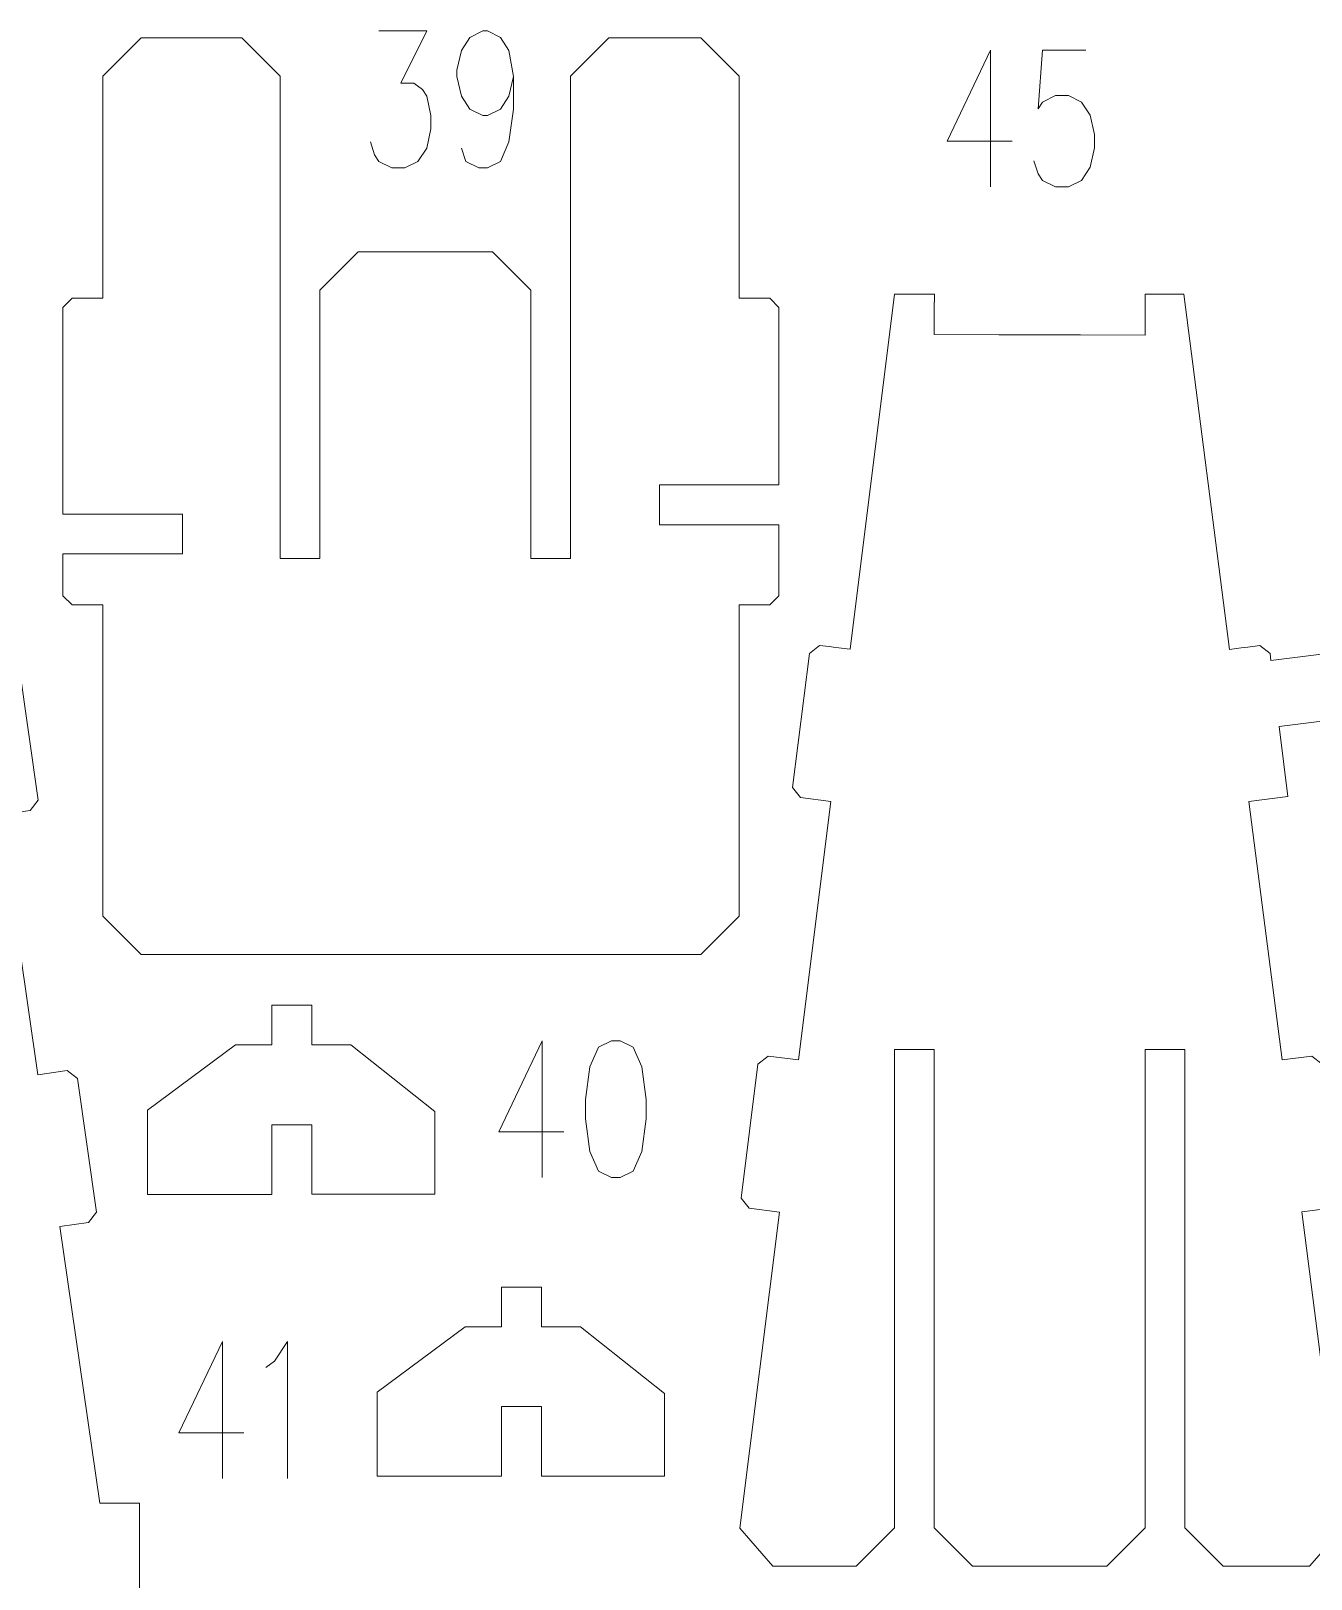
# Model space of a CAD drawing. Header units: inches. Extents: x -6.8 to 7, y -5.3 to 5.3.
# Drawn here: x -1.91 to 2.26, y 0.01 to 5.06 of the extents above; entities that cross this region are included whole.
import ezdxf

# ---------------------------------------------------------------- set-up
doc = ezdxf.new("R2010")
doc.units = ezdxf.units.IN
doc.header["$MEASUREMENT"] = 0
doc.layers.add('Layer 1', color=7, linetype='Continuous')

msp = doc.modelspace()

# ---------------------------------------------------------------- linework, layer by layer
at = {"layer": 'Layer 1', "color": 1, "lineweight": 9}
for points, knots in [([(-0.7799, 5.0608), (-0.7799, 5.0608), (-0.6242, 5.0608), (-0.6242, 5.0608), (-0.6242, 5.0608), (-0.6242, 5.0608), (-0.709, 4.8906), (-0.709, 4.8906), (-0.709, 4.8906), (-0.709, 4.8906), (-0.6666, 4.8906), (-0.6666, 4.8906), (-0.6666, 4.8906), (-0.6666, 4.8906), (-0.6382, 4.8696), (-0.6382, 4.8696), (-0.6382, 4.8696), (-0.6382, 4.8696), (-0.6242, 4.8486), (-0.6242, 4.8486), (-0.6242, 4.8486), (-0.6242, 4.8486), (-0.6102, 4.7848), (-0.6102, 4.7848), (-0.6102, 4.7848), (-0.6102, 4.7848), (-0.6102, 4.7421), (-0.6102, 4.7421), (-0.6102, 4.7421), (-0.6102, 4.7421), (-0.6242, 4.6784), (-0.6242, 4.6784), (-0.6242, 4.6784), (-0.6242, 4.6784), (-0.6526, 4.6357), (-0.6526, 4.6357), (-0.6526, 4.6357), (-0.6526, 4.6357), (-0.695, 4.6147), (-0.695, 4.6147), (-0.695, 4.6147), (-0.695, 4.6147), (-0.7375, 4.6147), (-0.7375, 4.6147), (-0.7375, 4.6147), (-0.7375, 4.6147), (-0.7799, 4.6357), (-0.7799, 4.6357), (-0.7799, 4.6357), (-0.7799, 4.6357), (-0.7939, 4.6574), (-0.7939, 4.6574), (-0.7939, 4.6574), (-0.7939, 4.6574), (-0.8079, 4.6994), (-0.8079, 4.6994)], [0, 0, 0, 0, 0.066667, 0.066667, 0.066667, 0.066667, 0.133333, 0.133333, 0.133333, 0.133333, 0.2, 0.2, 0.2, 0.2, 0.266667, 0.266667, 0.266667, 0.266667, 0.333333, 0.333333, 0.333333, 0.333333, 0.4, 0.4, 0.4, 0.4, 0.466667, 0.466667, 0.466667, 0.466667, 0.533333, 0.533333, 0.533333, 0.533333, 0.6, 0.6, 0.6, 0.6, 0.666667, 0.666667, 0.666667, 0.666667, 0.733333, 0.733333, 0.733333, 0.733333, 0.8, 0.8, 0.8, 0.8, 0.866667, 0.866667, 0.866667, 0.866667, 1, 1, 1, 1]), ([(-0.3413, 4.9123), (-0.3413, 4.9123), (-0.3557, 4.8486), (-0.3557, 4.8486), (-0.3557, 4.8486), (-0.3557, 4.8486), (-0.3837, 4.8059), (-0.3837, 4.8059), (-0.3837, 4.8059), (-0.3837, 4.8059), (-0.4261, 4.7848), (-0.4261, 4.7848), (-0.4261, 4.7848), (-0.4261, 4.7848), (-0.4406, 4.7848), (-0.4406, 4.7848), (-0.4406, 4.7848), (-0.4406, 4.7848), (-0.483, 4.8059), (-0.483, 4.8059), (-0.483, 4.8059), (-0.483, 4.8059), (-0.511, 4.8486), (-0.511, 4.8486), (-0.511, 4.8486), (-0.511, 4.8486), (-0.5254, 4.9123), (-0.5254, 4.9123), (-0.5254, 4.9123), (-0.5254, 4.9123), (-0.5254, 4.9333), (-0.5254, 4.9333), (-0.5254, 4.9333), (-0.5254, 4.9333), (-0.511, 4.997), (-0.511, 4.997), (-0.511, 4.997), (-0.511, 4.997), (-0.483, 5.0397), (-0.483, 5.0397), (-0.483, 5.0397), (-0.483, 5.0397), (-0.4406, 5.0608), (-0.4406, 5.0608), (-0.4406, 5.0608), (-0.4406, 5.0608), (-0.4261, 5.0608), (-0.4261, 5.0608), (-0.4261, 5.0608), (-0.4261, 5.0608), (-0.3837, 5.0397), (-0.3837, 5.0397), (-0.3837, 5.0397), (-0.3837, 5.0397), (-0.3557, 4.997), (-0.3557, 4.997), (-0.3557, 4.997), (-0.3557, 4.997), (-0.3413, 4.9123), (-0.3413, 4.9123), (-0.3413, 4.9123), (-0.3413, 4.9123), (-0.3413, 4.8059), (-0.3413, 4.8059), (-0.3413, 4.8059), (-0.3413, 4.8059), (-0.3557, 4.6994), (-0.3557, 4.6994), (-0.3557, 4.6994), (-0.3557, 4.6994), (-0.3837, 4.6357), (-0.3837, 4.6357), (-0.3837, 4.6357), (-0.3837, 4.6357), (-0.4261, 4.6147), (-0.4261, 4.6147), (-0.4261, 4.6147), (-0.4261, 4.6147), (-0.4546, 4.6147), (-0.4546, 4.6147), (-0.4546, 4.6147), (-0.4546, 4.6147), (-0.497, 4.6357), (-0.497, 4.6357), (-0.497, 4.6357), (-0.497, 4.6357), (-0.511, 4.6784), (-0.511, 4.6784)], [0, 0, 0, 0, 0.043478, 0.043478, 0.043478, 0.043478, 0.086957, 0.086957, 0.086957, 0.086957, 0.130435, 0.130435, 0.130435, 0.130435, 0.173913, 0.173913, 0.173913, 0.173913, 0.217391, 0.217391, 0.217391, 0.217391, 0.26087, 0.26087, 0.26087, 0.26087, 0.304348, 0.304348, 0.304348, 0.304348, 0.347826, 0.347826, 0.347826, 0.347826, 0.391304, 0.391304, 0.391304, 0.391304, 0.434783, 0.434783, 0.434783, 0.434783, 0.478261, 0.478261, 0.478261, 0.478261, 0.521739, 0.521739, 0.521739, 0.521739, 0.565217, 0.565217, 0.565217, 0.565217, 0.608696, 0.608696, 0.608696, 0.608696, 0.652174, 0.652174, 0.652174, 0.652174, 0.695652, 0.695652, 0.695652, 0.695652, 0.73913, 0.73913, 0.73913, 0.73913, 0.782609, 0.782609, 0.782609, 0.782609, 0.826087, 0.826087, 0.826087, 0.826087, 0.869565, 0.869565, 0.869565, 0.869565, 0.913043, 0.913043, 0.913043, 0.913043, 1, 1, 1, 1]), ([(1.215, 4.9986), (1.215, 4.9986), (1.0734, 4.701), (1.0734, 4.701), (1.0734, 4.701), (1.0734, 4.701), (1.2854, 4.701), (1.2854, 4.701)], [0, 0, 0, 0, 0.333333, 0.333333, 0.333333, 0.333333, 1, 1, 1, 1]), ([(1.5259, 4.9986), (1.5259, 4.9986), (1.3847, 4.9986), (1.3847, 4.9986), (1.3847, 4.9986), (1.3847, 4.9986), (1.3703, 4.8074), (1.3703, 4.8074), (1.3703, 4.8074), (1.3703, 4.8074), (1.3847, 4.8285), (1.3847, 4.8285), (1.3847, 4.8285), (1.3847, 4.8285), (1.4271, 4.8501), (1.4271, 4.8501), (1.4271, 4.8501), (1.4271, 4.8501), (1.4695, 4.8501), (1.4695, 4.8501), (1.4695, 4.8501), (1.4695, 4.8501), (1.5119, 4.8285), (1.5119, 4.8285), (1.5119, 4.8285), (1.5119, 4.8285), (1.5399, 4.7864), (1.5399, 4.7864), (1.5399, 4.7864), (1.5399, 4.7864), (1.5543, 4.7227), (1.5543, 4.7227), (1.5543, 4.7227), (1.5543, 4.7227), (1.5543, 4.68), (1.5543, 4.68), (1.5543, 4.68), (1.5543, 4.68), (1.5399, 4.6163), (1.5399, 4.6163), (1.5399, 4.6163), (1.5399, 4.6163), (1.5119, 4.5736), (1.5119, 4.5736), (1.5119, 4.5736), (1.5119, 4.5736), (1.4695, 4.5525), (1.4695, 4.5525), (1.4695, 4.5525), (1.4695, 4.5525), (1.4271, 4.5525), (1.4271, 4.5525), (1.4271, 4.5525), (1.4271, 4.5525), (1.3847, 4.5736), (1.3847, 4.5736), (1.3847, 4.5736), (1.3847, 4.5736), (1.3703, 4.5952), (1.3703, 4.5952), (1.3703, 4.5952), (1.3703, 4.5952), (1.3563, 4.6373), (1.3563, 4.6373)], [0, 0, 0, 0, 0.058824, 0.058824, 0.058824, 0.058824, 0.117647, 0.117647, 0.117647, 0.117647, 0.176471, 0.176471, 0.176471, 0.176471, 0.235294, 0.235294, 0.235294, 0.235294, 0.294118, 0.294118, 0.294118, 0.294118, 0.352941, 0.352941, 0.352941, 0.352941, 0.411765, 0.411765, 0.411765, 0.411765, 0.470588, 0.470588, 0.470588, 0.470588, 0.529412, 0.529412, 0.529412, 0.529412, 0.588235, 0.588235, 0.588235, 0.588235, 0.647059, 0.647059, 0.647059, 0.647059, 0.705882, 0.705882, 0.705882, 0.705882, 0.764706, 0.764706, 0.764706, 0.764706, 0.823529, 0.823529, 0.823529, 0.823529, 0.882353, 0.882353, 0.882353, 0.882353, 1, 1, 1, 1]), ([(-0.2475, 1.7691), (-0.2475, 1.7691), (-0.3888, 1.4715), (-0.3888, 1.4715), (-0.3888, 1.4715), (-0.3888, 1.4715), (-0.1767, 1.4715), (-0.1767, 1.4715)], [0, 0, 0, 0, 0.333333, 0.333333, 0.333333, 0.333333, 1, 1, 1, 1]), ([(-0.0215, 1.7691), (-0.0215, 1.7691), (-0.0639, 1.7481), (-0.0639, 1.7481), (-0.0639, 1.7481), (-0.0639, 1.7481), (-0.0919, 1.6843), (-0.0919, 1.6843), (-0.0919, 1.6843), (-0.0919, 1.6843), (-0.1063, 1.5779), (-0.1063, 1.5779), (-0.1063, 1.5779), (-0.1063, 1.5779), (-0.1063, 1.5142), (-0.1063, 1.5142), (-0.1063, 1.5142), (-0.1063, 1.5142), (-0.0919, 1.4078), (-0.0919, 1.4078), (-0.0919, 1.4078), (-0.0919, 1.4078), (-0.0639, 1.3441), (-0.0639, 1.3441), (-0.0639, 1.3441), (-0.0639, 1.3441), (-0.0215, 1.323), (-0.0215, 1.323), (-0.0215, 1.323), (-0.0215, 1.323), (0.0069, 1.323), (0.0069, 1.323), (0.0069, 1.323), (0.0069, 1.323), (0.0494, 1.3441), (0.0494, 1.3441), (0.0494, 1.3441), (0.0494, 1.3441), (0.0778, 1.4078), (0.0778, 1.4078), (0.0778, 1.4078), (0.0778, 1.4078), (0.0918, 1.5142), (0.0918, 1.5142), (0.0918, 1.5142), (0.0918, 1.5142), (0.0918, 1.5779), (0.0918, 1.5779), (0.0918, 1.5779), (0.0918, 1.5779), (0.0778, 1.6843), (0.0778, 1.6843), (0.0778, 1.6843), (0.0778, 1.6843), (0.0494, 1.7481), (0.0494, 1.7481), (0.0494, 1.7481), (0.0494, 1.7481), (0.0069, 1.7691), (0.0069, 1.7691), (0.0069, 1.7691), (0.0069, 1.7691), (-0.0215, 1.7691), (-0.0215, 1.7691)], [0, 0, 0, 0, 0.058824, 0.058824, 0.058824, 0.058824, 0.117647, 0.117647, 0.117647, 0.117647, 0.176471, 0.176471, 0.176471, 0.176471, 0.235294, 0.235294, 0.235294, 0.235294, 0.294118, 0.294118, 0.294118, 0.294118, 0.352941, 0.352941, 0.352941, 0.352941, 0.411765, 0.411765, 0.411765, 0.411765, 0.470588, 0.470588, 0.470588, 0.470588, 0.529412, 0.529412, 0.529412, 0.529412, 0.588235, 0.588235, 0.588235, 0.588235, 0.647059, 0.647059, 0.647059, 0.647059, 0.705882, 0.705882, 0.705882, 0.705882, 0.764706, 0.764706, 0.764706, 0.764706, 0.823529, 0.823529, 0.823529, 0.823529, 0.882353, 0.882353, 0.882353, 0.882353, 1, 1, 1, 1]), ([(-1.2905, 0.7881), (-1.2905, 0.7881), (-1.4321, 0.4905), (-1.4321, 0.4905), (-1.4321, 0.4905), (-1.4321, 0.4905), (-1.2201, 0.4905), (-1.2201, 0.4905)], [0, 0, 0, 0, 0.333333, 0.333333, 0.333333, 0.333333, 1, 1, 1, 1]), ([(-1.1492, 0.7033), (-1.1492, 0.7033), (-1.1208, 0.7243), (-1.1208, 0.7243), (-1.1208, 0.7243), (-1.1208, 0.7243), (-1.0784, 0.7881), (-1.0784, 0.7881), (-1.0784, 0.7881), (-1.0784, 0.7881), (-1.0784, 0.342), (-1.0784, 0.342)], [0, 0, 0, 0, 0.25, 0.25, 0.25, 0.25, 0.5, 0.5, 0.5, 0.5, 1, 1, 1, 1])]:
    msp.add_open_spline(points, degree=3, knots=knots, dxfattribs=at)
at = {"layer": 'Layer 1', "lineweight": 9}
for points, knots in [([(-1.3655, 5.0384), (-1.3655, 5.0384), (-1.5557, 5.0384), (-1.5557, 5.0384), (-1.5557, 5.0384), (-1.5557, 5.0384), (-1.6807, 4.9134), (-1.6807, 4.9134), (-1.6807, 4.9134), (-1.6807, 4.9134), (-1.6807, 4.1895), (-1.6807, 4.1895), (-1.6807, 4.1895), (-1.6807, 4.1895), (-1.7807, 4.1895), (-1.7807, 4.1895), (-1.7807, 4.1895), (-1.7807, 4.1895), (-1.8107, 4.1595), (-1.8107, 4.1595), (-1.8107, 4.1595), (-1.8107, 4.1595), (-1.8107, 3.4858), (-1.8107, 3.4858), (-1.8107, 3.4858), (-1.8107, 3.4858), (-1.738, 3.4858), (-1.738, 3.4858)], [0, 0, 0, 0, 0.125, 0.125, 0.125, 0.125, 0.25, 0.25, 0.25, 0.25, 0.375, 0.375, 0.375, 0.375, 0.5, 0.5, 0.5, 0.5, 0.625, 0.625, 0.625, 0.625, 0.75, 0.75, 0.75, 0.75, 1, 1, 1, 1]), ([(0.0864, 5.0384), (0.0864, 5.0384), (-0.0298, 5.0384), (-0.0298, 5.0384), (-0.0298, 5.0384), (-0.0298, 5.0384), (-0.1548, 4.9134), (-0.1548, 4.9134), (-0.1548, 4.9134), (-0.1548, 4.9134), (-0.1548, 3.3407), (-0.1548, 3.3407), (-0.1548, 3.3407), (-0.1548, 3.3407), (-0.2848, 3.3407), (-0.2848, 3.3407), (-0.2848, 3.3407), (-0.2848, 3.3407), (-0.2848, 4.2159), (-0.2848, 4.2159), (-0.2848, 4.2159), (-0.2848, 4.2159), (-0.4098, 4.3409), (-0.4098, 4.3409), (-0.4098, 4.3409), (-0.4098, 4.3409), (-0.8473, 4.3409), (-0.8473, 4.3409), (-0.8473, 4.3409), (-0.8473, 4.3409), (-0.9723, 4.2159), (-0.9723, 4.2159), (-0.9723, 4.2159), (-0.9723, 4.2159), (-0.9723, 3.3407), (-0.9723, 3.3407), (-0.9723, 3.3407), (-0.9723, 3.3407), (-1.1023, 3.3407), (-1.1023, 3.3407), (-1.1023, 3.3407), (-1.1023, 3.3407), (-1.1023, 4.9134), (-1.1023, 4.9134), (-1.1023, 4.9134), (-1.1023, 4.9134), (-1.2273, 5.0384), (-1.2273, 5.0384), (-1.2273, 5.0384), (-1.2273, 5.0384), (-1.3434, 5.0384), (-1.3434, 5.0384)], [0, 0, 0, 0, 0.071429, 0.071429, 0.071429, 0.071429, 0.142857, 0.142857, 0.142857, 0.142857, 0.214286, 0.214286, 0.214286, 0.214286, 0.285714, 0.285714, 0.285714, 0.285714, 0.357143, 0.357143, 0.357143, 0.357143, 0.428571, 0.428571, 0.428571, 0.428571, 0.5, 0.5, 0.5, 0.5, 0.571429, 0.571429, 0.571429, 0.571429, 0.642857, 0.642857, 0.642857, 0.642857, 0.714286, 0.714286, 0.714286, 0.714286, 0.785714, 0.785714, 0.785714, 0.785714, 0.857143, 0.857143, 0.857143, 0.857143, 1, 1, 1, 1]), ([(0.4631, 3.5811), (0.4631, 3.5811), (0.5248, 3.5811), (0.5248, 3.5811), (0.5248, 3.5811), (0.5248, 3.5811), (0.5248, 4.1595), (0.5248, 4.1595), (0.5248, 4.1595), (0.5248, 4.1595), (0.4948, 4.1895), (0.4948, 4.1895), (0.4948, 4.1895), (0.4948, 4.1895), (0.3948, 4.1895), (0.3948, 4.1895), (0.3948, 4.1895), (0.3948, 4.1895), (0.3948, 4.9134), (0.3948, 4.9134), (0.3948, 4.9134), (0.3948, 4.9134), (0.2698, 5.0384), (0.2698, 5.0384), (0.2698, 5.0384), (0.2698, 5.0384), (0.1085, 5.0384), (0.1085, 5.0384)], [0, 0, 0, 0, 0.125, 0.125, 0.125, 0.125, 0.25, 0.25, 0.25, 0.25, 0.375, 0.375, 0.375, 0.375, 0.5, 0.5, 0.5, 0.5, 0.625, 0.625, 0.625, 0.625, 0.75, 0.75, 0.75, 0.75, 1, 1, 1, 1]), ([(-1.9974, -0.4114), (-1.9974, -0.4114), (-1.3303, -0.4114), (-1.3303, -0.4114), (-1.3303, -0.4114), (-1.3303, -0.4114), (-1.3003, -0.3814), (-1.3003, -0.3814), (-1.3003, -0.3814), (-1.3003, -0.3814), (-1.3003, -0.1114), (-1.3003, -0.1114), (-1.3003, -0.1114), (-1.3003, -0.1114), (-1.3303, -0.0814), (-1.3303, -0.0814), (-1.3303, -0.0814), (-1.3303, -0.0814), (-1.5603, -0.0814), (-1.5603, -0.0814), (-1.5603, -0.0814), (-1.5603, -0.0814), (-1.5603, 0.2612), (-1.5603, 0.2612), (-1.5603, 0.2612), (-1.5603, 0.2612), (-1.6903, 0.2612), (-1.6903, 0.2612), (-1.6903, 0.2612), (-1.6903, 0.2612), (-1.8206, 1.1632), (-1.8206, 1.1632), (-1.8206, 1.1632), (-1.8206, 1.1632), (-1.7268, 1.1765), (-1.7268, 1.1765), (-1.7268, 1.1765), (-1.7268, 1.1765), (-1.7013, 1.2104), (-1.7013, 1.2104), (-1.7013, 1.2104), (-1.7013, 1.2104), (-1.763, 1.646), (-1.763, 1.646), (-1.763, 1.646), (-1.763, 1.646), (-1.7969, 1.6715), (-1.7969, 1.6715), (-1.7969, 1.6715), (-1.7969, 1.6715), (-1.892, 1.658), (-1.892, 1.658), (-1.892, 1.658), (-1.892, 1.658), (-2.0145, 2.5057), (-2.0145, 2.5057), (-2.0145, 2.5057), (-2.0145, 2.5057), (-1.9169, 2.5195), (-1.9169, 2.5195), (-1.9169, 2.5195), (-1.9169, 2.5195), (-1.8914, 2.5534), (-1.8914, 2.5534), (-1.8914, 2.5534), (-1.8914, 2.5534), (-1.9531, 2.989), (-1.9531, 2.989), (-1.9531, 2.989), (-1.9531, 2.989), (-1.987, 3.0145), (-1.987, 3.0145), (-1.987, 3.0145), (-1.987, 3.0145), (-2.0859, 3.0005), (-2.0859, 3.0005), (-2.0859, 3.0005), (-2.0859, 3.0005), (-2.2607, 4.2106), (-2.2607, 4.2106), (-2.2607, 4.2106), (-2.2607, 4.2106), (-2.3907, 4.2106), (-2.3907, 4.2106), (-2.3907, 4.2106), (-2.3907, 4.2106), (-2.3907, 4.0808), (-2.3907, 4.0808), (-2.3907, 4.0808), (-2.3907, 4.0808), (-2.6011, 4.0808), (-2.6011, 4.0808)], [0, 0, 0, 0, 0.041667, 0.041667, 0.041667, 0.041667, 0.083333, 0.083333, 0.083333, 0.083333, 0.125, 0.125, 0.125, 0.125, 0.166667, 0.166667, 0.166667, 0.166667, 0.208333, 0.208333, 0.208333, 0.208333, 0.25, 0.25, 0.25, 0.25, 0.291667, 0.291667, 0.291667, 0.291667, 0.333333, 0.333333, 0.333333, 0.333333, 0.375, 0.375, 0.375, 0.375, 0.416667, 0.416667, 0.416667, 0.416667, 0.458333, 0.458333, 0.458333, 0.458333, 0.5, 0.5, 0.5, 0.5, 0.541667, 0.541667, 0.541667, 0.541667, 0.583333, 0.583333, 0.583333, 0.583333, 0.625, 0.625, 0.625, 0.625, 0.666667, 0.666667, 0.666667, 0.666667, 0.708333, 0.708333, 0.708333, 0.708333, 0.75, 0.75, 0.75, 0.75, 0.791667, 0.791667, 0.791667, 0.791667, 0.833333, 0.833333, 0.833333, 0.833333, 0.875, 0.875, 0.875, 0.875, 0.916667, 0.916667, 0.916667, 0.916667, 1, 1, 1, 1]), ([(1.2418, 4.0704), (1.2418, 4.0704), (1.0313, 4.0708), (1.0313, 4.0708), (1.0313, 4.0708), (1.0313, 4.0708), (1.0313, 4.1763), (1.0313, 4.1763), (1.0313, 4.1763), (1.0313, 4.1763), (1.0317, 4.1763), (1.0317, 4.1763), (1.0317, 4.1763), (1.0317, 4.1763), (1.0317, 4.2023), (1.0317, 4.2023), (1.0317, 4.2023), (1.0317, 4.2023), (0.9013, 4.2023), (0.9013, 4.2023), (0.9013, 4.2023), (0.9013, 4.2023), (0.7565, 3.0451), (0.7565, 3.0451), (0.7565, 3.0451), (0.7565, 3.0451), (0.7101, 3.0509), (0.7101, 3.0509)], [0, 0, 0, 0, 0.125, 0.125, 0.125, 0.125, 0.25, 0.25, 0.25, 0.25, 0.375, 0.375, 0.375, 0.375, 0.5, 0.5, 0.5, 0.5, 0.625, 0.625, 0.625, 0.625, 0.75, 0.75, 0.75, 0.75, 1, 1, 1, 1]), ([(2.0325, 3.0497), (2.0325, 3.0497), (1.9939, 3.0448), (1.9939, 3.0448), (1.9939, 3.0448), (1.9939, 3.0448), (1.8449, 4.2023), (1.8449, 4.2023), (1.8449, 4.2023), (1.8449, 4.2023), (1.7188, 4.2023), (1.7188, 4.2023), (1.7188, 4.2023), (1.7188, 4.2023), (1.7188, 4.0695), (1.7188, 4.0695), (1.7188, 4.0695), (1.7188, 4.0695), (1.5084, 4.0699), (1.5084, 4.0699)], [0, 0, 0, 0, 0.166667, 0.166667, 0.166667, 0.166667, 0.333333, 0.333333, 0.333333, 0.333333, 0.5, 0.5, 0.5, 0.5, 0.666667, 0.666667, 0.666667, 0.666667, 1, 1, 1, 1]), ([(-0.5097, 2.05), (-0.5097, 2.05), (0.2698, 2.05), (0.2698, 2.05), (0.2698, 2.05), (0.2698, 2.05), (0.3948, 2.175), (0.3948, 2.175), (0.3948, 2.175), (0.3948, 2.175), (0.3948, 3.1895), (0.3948, 3.1895), (0.3948, 3.1895), (0.3948, 3.1895), (0.4948, 3.1895), (0.4948, 3.1895), (0.4948, 3.1895), (0.4948, 3.1895), (0.5248, 3.2195), (0.5248, 3.2195), (0.5248, 3.2195), (0.5248, 3.2195), (0.5248, 3.4511), (0.5248, 3.4511), (0.5248, 3.4511), (0.5248, 3.4511), (0.1348, 3.4511), (0.1348, 3.4511), (0.1348, 3.4511), (0.1348, 3.4511), (0.1348, 3.5811), (0.1348, 3.5811), (0.1348, 3.5811), (0.1348, 3.5811), (0.1965, 3.5811), (0.1965, 3.5811)], [0, 0, 0, 0, 0.1, 0.1, 0.1, 0.1, 0.2, 0.2, 0.2, 0.2, 0.3, 0.3, 0.3, 0.3, 0.4, 0.4, 0.4, 0.4, 0.5, 0.5, 0.5, 0.5, 0.6, 0.6, 0.6, 0.6, 0.7, 0.7, 0.7, 0.7, 0.8, 0.8, 0.8, 0.8, 1, 1, 1, 1]), ([(-1.4714, 3.4858), (-1.4714, 3.4858), (-1.4207, 3.4858), (-1.4207, 3.4858), (-1.4207, 3.4858), (-1.4207, 3.4858), (-1.4207, 3.3561), (-1.4207, 3.3561), (-1.4207, 3.3561), (-1.4207, 3.3561), (-1.8107, 3.3561), (-1.8107, 3.3561), (-1.8107, 3.3561), (-1.8107, 3.3561), (-1.8107, 3.2195), (-1.8107, 3.2195), (-1.8107, 3.2195), (-1.8107, 3.2195), (-1.7807, 3.1895), (-1.7807, 3.1895), (-1.7807, 3.1895), (-1.7807, 3.1895), (-1.6807, 3.1895), (-1.6807, 3.1895), (-1.6807, 3.1895), (-1.6807, 3.1895), (-1.6807, 2.175), (-1.6807, 2.175), (-1.6807, 2.175), (-1.6807, 2.175), (-1.5557, 2.05), (-1.5557, 2.05), (-1.5557, 2.05), (-1.5557, 2.05), (-0.7763, 2.05), (-0.7763, 2.05)], [0, 0, 0, 0, 0.1, 0.1, 0.1, 0.1, 0.2, 0.2, 0.2, 0.2, 0.3, 0.3, 0.3, 0.3, 0.4, 0.4, 0.4, 0.4, 0.5, 0.5, 0.5, 0.5, 0.6, 0.6, 0.6, 0.6, 0.7, 0.7, 0.7, 0.7, 0.8, 0.8, 0.8, 0.8, 1, 1, 1, 1]), ([(0.6881, 3.0537), (0.6881, 3.0537), (0.6574, 3.0575), (0.6574, 3.0575), (0.6574, 3.0575), (0.6574, 3.0575), (0.6239, 3.0315), (0.6239, 3.0315), (0.6239, 3.0315), (0.6239, 3.0315), (0.5692, 2.5949), (0.5692, 2.5949), (0.5692, 2.5949), (0.5692, 2.5949), (0.5952, 2.5614), (0.5952, 2.5614), (0.5952, 2.5614), (0.5952, 2.5614), (0.6943, 2.549), (0.6943, 2.549), (0.6943, 2.549), (0.6943, 2.549), (0.5888, 1.7063), (0.5888, 1.7063), (0.5888, 1.7063), (0.5888, 1.7063), (0.4896, 1.7188), (0.4896, 1.7188), (0.4896, 1.7188), (0.4896, 1.7188), (0.4562, 1.6927), (0.4562, 1.6927), (0.4562, 1.6927), (0.4562, 1.6927), (0.4015, 1.2561), (0.4015, 1.2561), (0.4015, 1.2561), (0.4015, 1.2561), (0.4275, 1.2226), (0.4275, 1.2226), (0.4275, 1.2226), (0.4275, 1.2226), (0.5267, 1.2102), (0.5267, 1.2102), (0.5267, 1.2102), (0.5267, 1.2102), (0.3977, 0.1795), (0.3977, 0.1795), (0.3977, 0.1795), (0.3977, 0.1795), (0.5052, 0.0557), (0.5052, 0.0557), (0.5052, 0.0557), (0.5052, 0.0557), (0.6408, 0.0557), (0.6408, 0.0557)], [0, 0, 0, 0, 0.066667, 0.066667, 0.066667, 0.066667, 0.133333, 0.133333, 0.133333, 0.133333, 0.2, 0.2, 0.2, 0.2, 0.266667, 0.266667, 0.266667, 0.266667, 0.333333, 0.333333, 0.333333, 0.333333, 0.4, 0.4, 0.4, 0.4, 0.466667, 0.466667, 0.466667, 0.466667, 0.533333, 0.533333, 0.533333, 0.533333, 0.6, 0.6, 0.6, 0.6, 0.666667, 0.666667, 0.666667, 0.666667, 0.733333, 0.733333, 0.733333, 0.733333, 0.8, 0.8, 0.8, 0.8, 0.866667, 0.866667, 0.866667, 0.866667, 1, 1, 1, 1]), ([(2.1148, 0.0557), (2.1148, 0.0557), (2.2557, 0.0557), (2.2557, 0.0557), (2.2557, 0.0557), (2.2557, 0.0557), (2.3628, 0.1794), (2.3628, 0.1794), (2.3628, 0.1794), (2.3628, 0.1794), (2.23, 1.2108), (2.23, 1.2108), (2.23, 1.2108), (2.23, 1.2108), (2.3249, 1.2226), (2.3249, 1.2226), (2.3249, 1.2226), (2.3249, 1.2226), (2.3509, 1.2561), (2.3509, 1.2561), (2.3509, 1.2561), (2.3509, 1.2561), (2.2962, 1.6927), (2.2962, 1.6927), (2.2962, 1.6927), (2.2962, 1.6927), (2.2628, 1.7188), (2.2628, 1.7188), (2.2628, 1.7188), (2.2628, 1.7188), (2.1662, 1.7067), (2.1662, 1.7067), (2.1662, 1.7067), (2.1662, 1.7067), (2.0577, 2.5489), (2.0577, 2.5489), (2.0577, 2.5489), (2.0577, 2.5489), (2.1849, 2.5649), (2.1849, 2.5649), (2.1849, 2.5649), (2.1849, 2.5649), (2.1562, 2.7937), (2.1562, 2.7937), (2.1562, 2.7937), (2.1562, 2.7937), (2.546, 2.8425), (2.546, 2.8425), (2.546, 2.8425), (2.546, 2.8425), (2.546, 2.9156), (2.546, 2.9156), (2.546, 2.9156), (2.546, 2.9156), (2.6767, 2.9156), (2.6767, 2.9156), (2.6767, 2.9156), (2.6767, 2.9156), (2.6767, 3.0603), (2.6767, 3.0603), (2.6767, 3.0603), (2.6767, 3.0603), (2.546, 3.0603), (2.546, 3.0603), (2.546, 3.0603), (2.546, 3.0603), (2.1294, 3.0081), (2.1294, 3.0081), (2.1294, 3.0081), (2.1294, 3.0081), (2.1265, 3.0312), (2.1265, 3.0312), (2.1265, 3.0312), (2.1265, 3.0312), (2.093, 3.0573), (2.093, 3.0573), (2.093, 3.0573), (2.093, 3.0573), (2.0544, 3.0524), (2.0544, 3.0524)], [0, 0, 0, 0, 0.047619, 0.047619, 0.047619, 0.047619, 0.095238, 0.095238, 0.095238, 0.095238, 0.142857, 0.142857, 0.142857, 0.142857, 0.190476, 0.190476, 0.190476, 0.190476, 0.238095, 0.238095, 0.238095, 0.238095, 0.285714, 0.285714, 0.285714, 0.285714, 0.333333, 0.333333, 0.333333, 0.333333, 0.380952, 0.380952, 0.380952, 0.380952, 0.428571, 0.428571, 0.428571, 0.428571, 0.47619, 0.47619, 0.47619, 0.47619, 0.52381, 0.52381, 0.52381, 0.52381, 0.571429, 0.571429, 0.571429, 0.571429, 0.619048, 0.619048, 0.619048, 0.619048, 0.666667, 0.666667, 0.666667, 0.666667, 0.714286, 0.714286, 0.714286, 0.714286, 0.761905, 0.761905, 0.761905, 0.761905, 0.809524, 0.809524, 0.809524, 0.809524, 0.857143, 0.857143, 0.857143, 0.857143, 0.904762, 0.904762, 0.904762, 0.904762, 1, 1, 1, 1]), ([(-0.9992, 1.8313), (-0.9992, 1.8313), (-0.9992, 1.8852), (-0.9992, 1.8852), (-0.9992, 1.8852), (-0.9992, 1.8852), (-1.1292, 1.8852), (-1.1292, 1.8852), (-1.1292, 1.8852), (-1.1292, 1.8852), (-1.1292, 1.7552), (-1.1292, 1.7552), (-1.1292, 1.7552), (-1.1292, 1.7552), (-1.2474, 1.7552), (-1.2474, 1.7552), (-1.2474, 1.7552), (-1.2474, 1.7552), (-1.5345, 1.5421), (-1.5345, 1.5421), (-1.5345, 1.5421), (-1.5345, 1.5421), (-1.5345, 1.2682), (-1.5345, 1.2682), (-1.5345, 1.2682), (-1.5345, 1.2682), (-1.1292, 1.2682), (-1.1292, 1.2682), (-1.1292, 1.2682), (-1.1292, 1.2682), (-1.1292, 1.4021), (-1.1292, 1.4021)], [0, 0, 0, 0, 0.111111, 0.111111, 0.111111, 0.111111, 0.222222, 0.222222, 0.222222, 0.222222, 0.333333, 0.333333, 0.333333, 0.333333, 0.444444, 0.444444, 0.444444, 0.444444, 0.555556, 0.555556, 0.555556, 0.555556, 0.666667, 0.666667, 0.666667, 0.666667, 0.777778, 0.777778, 0.777778, 0.777778, 1, 1, 1, 1]), ([(-1.1292, 1.4242), (-1.1292, 1.4242), (-1.1292, 1.4952), (-1.1292, 1.4952), (-1.1292, 1.4952), (-1.1292, 1.4952), (-0.9992, 1.4952), (-0.9992, 1.4952), (-0.9992, 1.4952), (-0.9992, 1.4952), (-0.9992, 1.2683), (-0.9992, 1.2683), (-0.9992, 1.2683), (-0.9992, 1.2683), (-0.5981, 1.2683), (-0.5981, 1.2683), (-0.5981, 1.2683), (-0.5981, 1.2683), (-0.5981, 1.5384), (-0.5981, 1.5384), (-0.5981, 1.5384), (-0.5981, 1.5384), (-0.8719, 1.7552), (-0.8719, 1.7552), (-0.8719, 1.7552), (-0.8719, 1.7552), (-0.9992, 1.7552), (-0.9992, 1.7552), (-0.9992, 1.7552), (-0.9992, 1.7552), (-0.9992, 1.8091), (-0.9992, 1.8091)], [0, 0, 0, 0, 0.111111, 0.111111, 0.111111, 0.111111, 0.222222, 0.222222, 0.222222, 0.222222, 0.333333, 0.333333, 0.333333, 0.333333, 0.444444, 0.444444, 0.444444, 0.444444, 0.555556, 0.555556, 0.555556, 0.555556, 0.666667, 0.666667, 0.666667, 0.666667, 0.777778, 0.777778, 0.777778, 0.777778, 1, 1, 1, 1]), ([(0.6629, 0.0557), (0.6629, 0.0557), (0.7763, 0.0557), (0.7763, 0.0557), (0.7763, 0.0557), (0.7763, 0.0557), (0.9013, 0.1807), (0.9013, 0.1807), (0.9013, 0.1807), (0.9013, 0.1807), (0.9013, 1.7409), (0.9013, 1.7409), (0.9013, 1.7409), (0.9013, 1.7409), (1.0313, 1.7409), (1.0313, 1.7409), (1.0313, 1.7409), (1.0313, 1.7409), (1.0313, 0.1807), (1.0313, 0.1807), (1.0313, 0.1807), (1.0313, 0.1807), (1.1563, 0.0557), (1.1563, 0.0557), (1.1563, 0.0557), (1.1563, 0.0557), (1.2418, 0.0557), (1.2418, 0.0557)], [0, 0, 0, 0, 0.125, 0.125, 0.125, 0.125, 0.25, 0.25, 0.25, 0.25, 0.375, 0.375, 0.375, 0.375, 0.5, 0.5, 0.5, 0.5, 0.625, 0.625, 0.625, 0.625, 0.75, 0.75, 0.75, 0.75, 1, 1, 1, 1]), ([(1.5084, 0.0557), (1.5084, 0.0557), (1.5938, 0.0557), (1.5938, 0.0557), (1.5938, 0.0557), (1.5938, 0.0557), (1.7188, 0.1807), (1.7188, 0.1807), (1.7188, 0.1807), (1.7188, 0.1807), (1.7188, 1.7409), (1.7188, 1.7409), (1.7188, 1.7409), (1.7188, 1.7409), (1.8488, 1.7409), (1.8488, 1.7409), (1.8488, 1.7409), (1.8488, 1.7409), (1.8488, 0.1807), (1.8488, 0.1807), (1.8488, 0.1807), (1.8488, 0.1807), (1.9738, 0.0557), (1.9738, 0.0557), (1.9738, 0.0557), (1.9738, 0.0557), (2.0926, 0.0557), (2.0926, 0.0557)], [0, 0, 0, 0, 0.125, 0.125, 0.125, 0.125, 0.25, 0.25, 0.25, 0.25, 0.375, 0.375, 0.375, 0.375, 0.5, 0.5, 0.5, 0.5, 0.625, 0.625, 0.625, 0.625, 0.75, 0.75, 0.75, 0.75, 1, 1, 1, 1]), ([(-0.25, 0.9121), (-0.25, 0.9121), (-0.25, 0.9661), (-0.25, 0.9661), (-0.25, 0.9661), (-0.25, 0.9661), (-0.38, 0.9661), (-0.38, 0.9661), (-0.38, 0.9661), (-0.38, 0.9661), (-0.38, 0.8361), (-0.38, 0.8361), (-0.38, 0.8361), (-0.38, 0.8361), (-0.4983, 0.8361), (-0.4983, 0.8361), (-0.4983, 0.8361), (-0.4983, 0.8361), (-0.7854, 0.623), (-0.7854, 0.623), (-0.7854, 0.623), (-0.7854, 0.623), (-0.7854, 0.349), (-0.7854, 0.349), (-0.7854, 0.349), (-0.7854, 0.349), (-0.38, 0.349), (-0.38, 0.349), (-0.38, 0.349), (-0.38, 0.349), (-0.38, 0.4829), (-0.38, 0.4829)], [0, 0, 0, 0, 0.111111, 0.111111, 0.111111, 0.111111, 0.222222, 0.222222, 0.222222, 0.222222, 0.333333, 0.333333, 0.333333, 0.333333, 0.444444, 0.444444, 0.444444, 0.444444, 0.555556, 0.555556, 0.555556, 0.555556, 0.666667, 0.666667, 0.666667, 0.666667, 0.777778, 0.777778, 0.777778, 0.777778, 1, 1, 1, 1]), ([(-0.38, 0.505), (-0.38, 0.505), (-0.38, 0.5761), (-0.38, 0.5761), (-0.38, 0.5761), (-0.38, 0.5761), (-0.25, 0.5761), (-0.25, 0.5761), (-0.25, 0.5761), (-0.25, 0.5761), (-0.25, 0.3491), (-0.25, 0.3491), (-0.25, 0.3491), (-0.25, 0.3491), (0.1511, 0.3491), (0.1511, 0.3491), (0.1511, 0.3491), (0.1511, 0.3491), (0.1511, 0.6193), (0.1511, 0.6193), (0.1511, 0.6193), (0.1511, 0.6193), (-0.1228, 0.8361), (-0.1228, 0.8361), (-0.1228, 0.8361), (-0.1228, 0.8361), (-0.25, 0.8361), (-0.25, 0.8361), (-0.25, 0.8361), (-0.25, 0.8361), (-0.25, 0.89), (-0.25, 0.89)], [0, 0, 0, 0, 0.111111, 0.111111, 0.111111, 0.111111, 0.222222, 0.222222, 0.222222, 0.222222, 0.333333, 0.333333, 0.333333, 0.333333, 0.444444, 0.444444, 0.444444, 0.444444, 0.555556, 0.555556, 0.555556, 0.555556, 0.666667, 0.666667, 0.666667, 0.666667, 0.777778, 0.777778, 0.777778, 0.777778, 1, 1, 1, 1])]:
    msp.add_open_spline(points, degree=3, knots=knots, dxfattribs=at)
at = {"layer": 'Layer 1', "color": 1, "lineweight": 9}
for points in [[(-1.3655, 5.0384), (-1.3655, 5.0384), (-1.3434, 5.0384), (-1.3434, 5.0384)], [(0.0864, 5.0384), (0.0864, 5.0384), (0.1085, 5.0384), (0.1085, 5.0384)], [(1.215, 4.9986), (1.215, 4.9986), (1.215, 4.5525), (1.215, 4.5525)], [(1.2418, 4.0699), (1.2418, 4.0699), (1.2639, 4.0699), (1.2639, 4.0699)], [(1.4862, 4.0699), (1.4862, 4.0699), (1.5084, 4.0699), (1.5084, 4.0699)], [(0.1965, 3.5811), (0.1965, 3.5811), (0.2186, 3.5811), (0.2186, 3.5811)], [(0.4409, 3.5811), (0.4409, 3.5811), (0.4631, 3.5811), (0.4631, 3.5811)], [(-1.738, 3.4858), (-1.738, 3.4858), (-1.7158, 3.4858), (-1.7158, 3.4858)], [(-1.4935, 3.4858), (-1.4935, 3.4858), (-1.4714, 3.4858), (-1.4714, 3.4858)], [(0.7101, 3.0509), (0.7101, 3.0509), (0.6881, 3.0537), (0.6881, 3.0537)], [(2.0325, 3.0497), (2.0325, 3.0497), (2.0544, 3.0524), (2.0544, 3.0524)], [(-0.7763, 2.05), (-0.7763, 2.05), (-0.7541, 2.05), (-0.7541, 2.05)], [(-0.5318, 2.05), (-0.5318, 2.05), (-0.5097, 2.05), (-0.5097, 2.05)], [(-0.9992, 1.8091), (-0.9992, 1.8091), (-0.9992, 1.8313), (-0.9992, 1.8313)], [(-0.2475, 1.7691), (-0.2475, 1.7691), (-0.2475, 1.323), (-0.2475, 1.323)], [(-1.1292, 1.4021), (-1.1292, 1.4021), (-1.1292, 1.4242), (-1.1292, 1.4242)], [(-0.25, 0.89), (-0.25, 0.89), (-0.25, 0.9121), (-0.25, 0.9121)], [(-1.2905, 0.7881), (-1.2905, 0.7881), (-1.2905, 0.342), (-1.2905, 0.342)], [(-0.38, 0.4829), (-0.38, 0.4829), (-0.38, 0.505), (-0.38, 0.505)], [(0.6408, 0.0557), (0.6408, 0.0557), (0.6629, 0.0557), (0.6629, 0.0557)], [(1.2418, 0.0557), (1.2418, 0.0557), (1.2639, 0.0557), (1.2639, 0.0557)], [(1.4862, 0.0557), (1.4862, 0.0557), (1.5084, 0.0557), (1.5084, 0.0557)], [(2.0926, 0.0557), (2.0926, 0.0557), (2.1148, 0.0557), (2.1148, 0.0557)]]:
    msp.add_open_spline(points, degree=3, dxfattribs=at)
at = {"layer": 'Layer 1', "lineweight": 9}
for points in [[(1.4862, 4.07), (1.4862, 4.07), (1.2639, 4.0704), (1.2639, 4.0704)], [(0.2186, 3.5811), (0.2186, 3.5811), (0.4409, 3.5811), (0.4409, 3.5811)], [(-1.7158, 3.4858), (-1.7158, 3.4858), (-1.4935, 3.4858), (-1.4935, 3.4858)], [(-0.7541, 2.05), (-0.7541, 2.05), (-0.5318, 2.05), (-0.5318, 2.05)], [(1.2639, 0.0557), (1.2639, 0.0557), (1.4862, 0.0557), (1.4862, 0.0557)]]:
    msp.add_open_spline(points, degree=3, dxfattribs=at)

doc.saveas('drawing.dxf')
